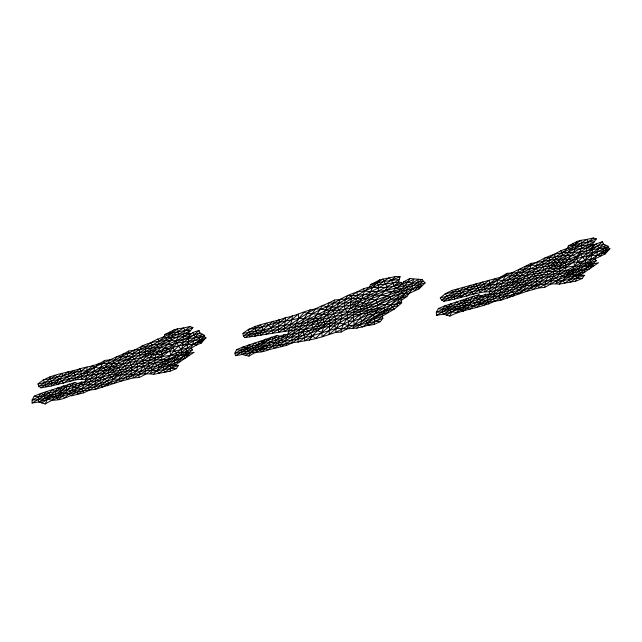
<?xml version="1.0" encoding="UTF-8"?>
<svg xmlns="http://www.w3.org/2000/svg" width="642" height="642" viewBox="0 0 642 642"><rect width="100%" height="100%" fill="white"/><g stroke="black" fill="none" stroke-linecap="round" stroke-linejoin="round"><path stroke-width="0.96" d="M443.325 314.171L454.825 307.237L459.399 303.714L464.495 301.058L475.505 298.097L485.641 294.253C499.62 294.75 512.798 289.149 526.103 285.61C537.177 285.225 548.348 283.186 559.399 284.141L568.138 274.07L573.097 271.084L584.252 265.997L594.885 258.878L605.029 254.072L609.9 248.759L608.367 247.627L608.054 246.255L591.451 255.235L586.844 256.591L582.27 257.017L572.295 260.179C558.636 257.089 544.681 261.471 531.151 263.364C529.907 278.211 514.579 284.936 505.174 294.373C489.597 307.975 467.512 307.109 449.873 316.073L443.325 314.171L436.44 315.358L436.351 312.357L438.366 308.553L444.914 305.833L473.306 296.331L478.956 294.822L481.251 296.058L488.321 297.11L499.051 295.978L519.105 290.096L523.864 289.967L538.815 285.04L551.39 278.62L556.542 277.665L568.138 274.07L572.279 273.813L588.257 266.855L594.083 265.676L598.553 262.73L584.252 265.997L574.542 266.093L553.966 269.006L547.032 271.526L526.464 275.651L512.806 281.974L494.565 293.587L481.797 300.175L451.759 311.86L443.325 314.171L442.515 311.747L442.627 309.219L444.914 305.833L447.755 306.932L459.399 303.714L471.613 301.804L489.172 294.566L514.322 278.885L535.974 268.476L562.729 252.571L576.356 246.303L586.852 239.394L593.32 237.997L596.346 238.904L592.253 244.594L579.646 252.137L564.286 259.007L553.364 264.961L547.032 271.526L507.397 297.992L500.495 300.344L488.113 302.238L473.9 305.728L461.582 309.877L456.47 312.59L451.759 311.86L449.368 310.471L448.301 308.738L447.755 306.932L450.989 303.778L454.825 307.237L455.467 308.882L459.431 308.706L471.613 301.804L478.956 294.822M50.108 376.525L50.084 378.924L51.537 380.834L51.986 383.017L51.167 386.011L40.936 387.832L38.849 386.34L37.998 384.004C49.594 373.732 66.198 373.54 80.354 368.588C88.676 366.542 97.464 365.458 104.694 360.443C109.742 359.584 114.83 360.242 119.91 360.01C149.193 361.887 173.147 341.424 199.911 332.917L204.244 335.236L204.485 336.673L205.978 337.869L201.106 343.213C191.348 346.271 184.439 354.384 174.817 357.787C165.484 360.138 159.36 367.272 153.566 374.31C133.151 371.309 114.501 382.768 94.976 386.773C86.164 388.201 76.807 388.731 69.192 393.939C60.797 396.427 52.692 399.493 45.149 404.003L38.897 401.916L32.1 403.024L32.14 399.974L34.195 396.17L40.751 393.45L74.817 382.52C96.822 390.408 120.343 376.878 137.412 363.484C156.094 354.697 175.386 342.154 196.974 344.866L199.975 339.778L204.485 336.673C195.007 337.652 185.578 338.872 176.125 340.733C164.504 340.372 152.515 340.758 141.922 346.134C121.635 357.297 100.152 366.245 81.004 379.446L76.117 379.751L51.167 386.011L56.544 382.72L62.515 380.65L75.587 377.713L87.039 375.418L108.137 373.018L132.156 367.168L148.663 365.836L176.791 352.691L187.528 344.345L204.244 335.236M608.054 246.255L603.48 244.12L597.814 245.974L591.547 248.374L576.668 256.487L568.475 259.376L555.892 265.852L549.913 268.147L532.595 272.24L528.406 271.943L507.068 273.315L505.406 275.867L489.637 283.852L483.924 283.997L476.998 286.099L471.934 286.854L470.281 285.305L461.646 292.64L459.576 295.818L460.659 297.631C467.191 291.267 475.369 287.407 482.591 282.015C484.614 284.775 485.545 288.547 484.702 291.893L489.22 291.757C501.948 282.673 515.735 275.274 529.995 268.886C543.317 263.38 553.452 252.282 567.416 248.438C575.376 250.821 583.514 246.953 591.547 248.374L592.534 249.826C592.197 255.131 590.616 260.026 589.035 265.002L591.21 267.834L593.529 263.228L596.306 260.644L594.885 258.878C587.655 258.453 581.034 263.076 573.788 261.912C567.664 265.13 560.129 267.658 553.364 264.961L535.974 268.476L519.057 269.383L505.406 275.867L452.201 290.385L445.275 293.715L440.284 297.848L441.455 299.95L443.839 301.242C457.682 299.14 470.979 293.948 484.702 291.893L496.515 284.093L510.462 276.084L524.426 269.399L531.143 265.106L545.058 257.859L553.717 254.376L562.729 252.571L579.646 252.137L598.793 248.534L602.958 248.687L608.367 247.627L585.994 262.875L566.701 272.441L557.721 280.121L555.972 283.387L562.857 280.594L568.66 277.175L572.279 273.813L573.097 271.084C560.835 275.274 547.827 272.962 535.396 276.116C523.888 278.419 511.417 282.328 504.307 292.254L507.397 297.992L526.119 291.508L538.967 287.881L544.625 287.455L550.884 283.892L551.39 278.62L553.765 276.309C551.647 267.056 561.044 261.15 562.729 252.571L567.416 248.438L574.662 244.771L580.849 240.341L586.852 239.394L588.553 241.809L594.075 241.938L566.709 255.452L554.207 262.377L521.553 286.645L519.105 290.096L515.815 288.691L512.356 284.815L512.806 281.974L519.057 269.383L531.151 263.364M507.068 273.315L500.776 276.943L497.927 279.84L491.018 284.887C489.421 290.144 489.702 295.85 486.451 300.512L476.34 307.358C464.503 300.055 450.973 312.02 438.366 308.553M245.405 355.339C260.7 346.704 278.716 343.51 293.402 333.479C309.917 322.798 327.203 312.237 347.499 311.892C360.122 295.649 383.892 295.713 398.562 282.103L400.094 276.71L395.729 276.477L388.851 277.938L378.644 284.96L364.552 290.995L337.066 307.341L307.414 321.963L282.913 337.259L270.226 342.226L257.707 344.577L246.022 347.924L242.973 347.001L241.007 350.115L241.191 352.346L242.219 354.504C250.645 351.166 259.817 353.854 268.204 349.874C272.794 345.268 278.845 342.676 285.056 341.079C302.767 339.273 319.588 333.551 336.392 328.311C352.651 329.715 370.025 328.174 382.375 316.113L382.431 313.737C391.331 301.868 405.68 294.758 419.074 288.892L425.092 282.929L422.035 279.559L409.781 278.532L403.473 281.886L401.996 284.558L395.793 288.394L388.161 295.593L367.2 308.24L353.461 314.692L334.554 325.743L322.204 336.785C298.04 344.353 271.02 341.945 248.984 356.117L242.219 354.504L235.437 355.668L234.94 353.132L236.529 349.689L242.973 347.001L277.119 335.469C300.135 341.913 323.841 328.808 341.785 315.174C356.864 308 372.304 301.13 388.161 295.593C398.891 289.542 411.594 290.69 422.436 285.289C415.23 283.836 407.911 287.239 400.969 289.004C388.145 292.969 374.856 296.106 363.155 302.904C351.84 309.155 338.414 311.346 325.703 310.078C311.539 305.6 299.373 315.591 285.626 317.63C271.51 323.231 254.898 323.456 242.965 333.431L243.366 335.902L244.939 337.644C263.364 334.859 281.669 331.529 300.191 329.458C316.137 329.065 332.444 317.774 348.02 325.807C359.833 324.675 371.822 323.44 382.825 318.247L382.375 316.113L394.461 309.019L401.852 302.823L390.817 304.998L384.237 307.991L373.933 314.363L341.103 332.042L335.573 332.436L322.204 336.785L321.762 332.331L324.764 324.491L324.041 321.634L322.653 319.291L319.491 318.384L308.112 319.074L298.795 318.392L274.351 323.375L261.792 327.227L248.213 329.346L250.035 334.209L249.762 336.785C269.584 324.202 294.501 324.635 317.092 321.257C326.947 317.613 337.403 315.495 347.86 314.716C360.435 315.912 372.312 311.346 384.237 307.991L385.617 304.613L390.858 299.373L407.197 289.654L422.035 279.559M567.416 248.438L568.379 245.854L577.503 241.312L580.849 240.341C585.335 253.67 569.687 262.875 560.145 268.525C545.315 274.599 532.025 283.788 519.538 293.659L514.515 293.595L506.883 288.723C506.739 282.857 509.331 277.456 512.436 272.633M248.984 356.117L250.42 352.322L254.144 349.392L253.365 347.9L249.016 344.89L246.022 347.924L234.94 353.132C242.845 352.867 250.268 349.537 258.1 349.2L260.267 350.275L263.076 347.828L268.204 349.874L286.637 345.372L292.463 342.788L291.885 340.083L292.166 336.922L294.678 330.205L295.85 323.833L298.795 318.392L298.313 314.211L284.406 325.751L272.545 332.973L271.446 327.428L274.351 323.375L273.099 321.225L263.22 329.659L260.331 333.054L260.58 335.357C268.557 328.873 277.842 324.322 285.626 317.63L283.997 331.617C297.936 322.621 311.739 313.055 327.115 306.675C339.161 300.544 350.484 291.677 364.552 290.995L369.688 286.99L370.458 284.575L375.121 282.336L378.644 284.96L378.242 291.139L366.726 303.778L367.352 312.638L368.203 314.789L362.361 320.783L356.832 328.375M409.781 278.532C403.513 291.107 388.9 297.214 377.881 304.974L376.605 308.441L377.729 309.982L373.933 314.363L373.796 317.3L374.88 321.337L373.965 324.459L368.564 325.526L365.828 321.096L362.361 320.783L360.138 318.528L360.194 309.38L360.868 306.675L369.214 294.782L372.488 287.648L379.55 279.944L388.851 277.938L391.604 280.265L392.551 283.09L395.793 288.394L400.969 289.004L402.59 290.393L412.132 283.138L418.415 279.238L417.605 282.536L418.913 284.631L417.573 287.447L414.876 290.433L412.373 288.972C400.768 296.026 389.397 303.65 376.605 308.441C366.999 312.1 357.498 318.617 352.779 327.934L388.579 310.311L396.347 303.827L406.9 296.476L412.373 288.972L423.182 281.34C403.593 284.446 384.951 294.052 364.552 290.995L363.428 288.756L356.318 292.262L351.864 295.753L332.066 307.237L301.571 322.685L288.731 331.256L286.934 337.475L285.056 341.079L274.503 348.189L272.473 346.295C260.339 342.9 248.743 351.993 236.529 349.689M38.897 401.916L50.533 394.974L55.188 391.403L60.316 388.715L71.294 385.818L81.494 382.022L85.033 382.159L99.695 380.465L116.764 375.353L150.525 350.845L163.1 344.008L190.61 330.55L185.097 330.413L183.435 327.958L177.409 328.905C168.509 337.499 154.923 337.612 146.232 346.375L144.988 354.384L145.967 356.687L149.827 357.658L155.597 357.698L170.692 355.243L180.354 355.195L194.125 352.273L189.615 355.203L183.829 356.366L167.361 363.364L163.389 363.484L151.055 367.561L145.75 371.148L133.207 377.929L138.8 377.52C138.752 371.228 145.116 366.59 142.869 360.17C155.581 343.823 181.309 344.81 192.897 327.508L189.888 326.593L183.435 327.958L172.907 334.859L159.344 341.038L132.493 356.671L110.641 366.831L80.098 384.582L67.298 389.606L55.188 391.403L43.56 394.565L40.751 393.45L38.424 396.86L38.231 399.428L38.897 401.916C61.335 395.416 83.484 386.917 102.961 373.7C121.755 359.512 145.702 360.716 167.859 359.287L168.766 360.306L154.578 363.444L149.281 362.987L137.412 363.484L118.786 367.722C110.32 363.942 100.433 371.477 92.568 365.852L86.887 370.731L81.165 371.06L69.505 373.492L68.148 371.694L58.992 379.326L45.959 386.733L45.734 384.317L43.142 379.807L50.084 378.924L63.566 375.666L67.394 376.758L69.785 381.629L86.887 370.731L116.531 356.832L132.493 356.671L137.412 363.484L137.797 366.462L136.537 370.594L133.343 375.016L133.207 377.929L120.544 381.332L95.16 389.421L83.131 390.85L69.192 393.939C57.555 389.935 45.959 399.22 34.195 396.17M594.885 258.878L596.948 255.275L597.172 251.873L598.793 248.534L603.48 244.12L602.389 241.729L596.009 243.928L591.547 248.374L594.34 244.915L592.253 244.594L576.356 246.303L573.057 243.663M354.24 324.724L353.269 317.3L354.079 309.701L361.911 298.402L364.552 290.995M412.373 288.972L412.132 283.138L413.825 279.254C400.592 286.284 384.446 288.924 369.688 286.99L363.428 288.756M138.8 377.52C149.851 373.427 157.049 363.581 167.859 359.287L170.692 355.243L169.833 350.909L168.653 348.742L160.532 347.587L156.463 347.458L134.411 350.107L132.493 356.671C126.643 361.855 120.423 367.152 113.032 369.776C108.498 373.227 102.688 375.361 99.695 380.465L101.974 387.27L109.22 383.041L113.947 383.346C126.739 373.283 140.269 363.573 155.597 357.698C161.519 354.793 167.506 349.962 174.439 351.086C179.961 350.026 185.369 347.98 191.051 348.036C193.908 342.78 193.483 336.015 199.911 332.917L198.988 330.445L192.616 332.588L188.082 336.962C180.097 335.565 171.992 339.361 164.095 336.962L159.344 341.038C156.881 349.978 147.861 356.101 148.663 365.836C142.572 371.975 133.263 373.492 126.98 379.599C124.034 374.623 129.339 367.152 122.598 363.974C114.581 363.019 106.323 363.187 98.33 363.902L94.984 367.304L76.117 379.751L74.705 375.297L74.135 370.282L69.505 373.492L63.566 375.666L61.784 373.636L56.977 377.44L40.936 387.832M255.187 326.136L255.002 328.6L256.11 330.742L255.957 333.262L254.657 336.36L260.331 333.054L265.997 331.489L301.146 325.967L311.747 324.884L335.774 319.21L346.881 318.544L353.269 317.3L359.873 314.684L377.881 304.974L390.858 299.373L400.03 298.602L406.9 296.476M191.051 348.036L192.44 349.826L189.567 352.482L182.151 352.073L176.791 352.691L174.817 357.787L174.199 363.212L174.929 365.113L178.484 365.37L176.261 368.652L169.913 371.285L153.566 374.31M390.858 299.373L390.039 297.439L388.161 295.593L363.685 294.582L351.864 295.753L350.532 302.47L350.636 308.256L354.079 309.701C366.71 310.327 378.122 302.454 390.817 304.998L392.27 307.317L394.461 309.019L388.579 310.311L388.354 312.365C378.668 314.516 370.538 321.385 362.489 326.979L359.6 325.004M134.411 350.107L128.705 351.07L122.903 354.183L117.911 363.284L113.032 369.776C94.695 370.611 76.55 374.077 58.992 379.326L56.544 382.72L57.347 384.686C64.288 378.226 72.819 374.214 80.354 368.588L81.711 376.509L81.004 379.446L85.378 379.406L102.399 376.918L121.426 372.119L131.819 370.322L140.205 371.389L152.018 370.193L157.049 370.747L158.927 373.283C167.289 366.566 178.452 362.85 185.129 354.28C186.894 349.128 188.098 344.008 188.868 338.559L188.082 336.962L190.851 333.567L188.788 333.206L172.907 334.859L171.302 337.804L170.652 340.685L161.792 351.463L161.72 359.672L163.389 363.484M56.544 382.72L51.986 383.017L38.849 386.34L55.597 375.466L58.992 379.326L62.515 380.65L63.205 383.386L86.887 367.031L86.887 370.731L87.818 372.368C85.739 377.865 85.217 383.852 81.775 388.779C71.752 395.921 57.106 403.906 45.02 398.225L43.56 394.565L46.834 391.387L50.533 394.974L51.079 396.692L41.834 402.999M544.625 287.455L545.636 281.365L548.148 276.614L547.032 271.526C541.551 269.094 541.84 262.024 545.058 257.859C555.547 257.683 566.051 253.478 576.668 256.487L576.604 258.493L578.322 262.121L580.721 263.485L585.994 262.875L593.529 263.228L589.035 265.002L588.257 266.855L584.573 269.977L564.751 283.122L559.399 284.141M549.488 258.028L548.741 265.948L549.913 268.147L553.966 269.006L565.201 262.963L572.295 260.179L573.788 261.912L574.542 266.093L572.134 270.025L553.484 271.622L547.032 271.526M609.9 248.759L603.897 250.693L580.448 254.449L573.788 261.912L565.498 267.746L559.968 271.181L548.148 276.614L541.647 280.971L538.815 285.04L538.967 287.881L556.542 277.665L559.535 274.03L559.976 266.069L561.919 262.634L570.658 249.12L577.503 241.312M128.705 351.07L126.867 356.832L122.598 363.974M353.269 317.3L348.758 321.49L347.426 328.672M43.56 394.565L32.14 399.974C46.144 399.934 59.449 393.987 69.167 384.004L73.894 387.262L81.775 388.779L102.399 376.918L105.111 367.288L109.918 359.921M537.274 262L535.974 268.476L532.595 272.24L526.464 275.651L505.406 275.867C501.298 281.862 501.45 289.357 499.051 295.978L500.495 300.344L542.963 267.096L561.686 255.588L588.553 241.809L596.346 238.904M274.351 323.375L279.262 319.58C279.655 323.817 277.216 327.733 278.756 331.994C293.346 323.247 306.491 312.148 322.38 305.64L327.115 306.675L337.066 307.341L339.096 309.837L341.785 315.174C342.098 321.69 335.83 326.064 335.573 332.436L348.02 325.807L359.873 314.684M456.47 312.59L459.431 308.706L461.582 309.877L464.399 307.358L469.856 309.275C484.654 296.002 507.011 299.79 523.864 289.967L526.119 291.508L536.03 284.422L536.744 278.323L532.595 272.24M205.978 337.869C191.942 342.282 181.919 354.496 167.859 359.287L174.817 357.787L167.361 363.364L152.018 370.193L150.156 373.54L157.049 370.747L164.023 369.607L180.354 355.195L182.151 352.073L181.156 349.521C184.727 343.647 181.534 336.344 185.097 330.413L189.888 326.593M377.881 304.974L375.811 300.039C362.313 297.142 348.173 298.795 334.594 300.039C328.832 320.141 308.008 330.799 292.463 342.788M341.103 332.042C341.135 324.539 349.168 319.443 347.499 311.892C342.009 307.719 344.569 300.191 347.731 295.408L351.864 295.753M452.201 290.385L452.321 292.656L454.03 294.365L454.809 296.307L454.351 299.108C473.676 287.672 497.229 288.571 518.551 283.347C529.778 279.045 541.8 277.015 553.765 276.309C564.43 271.526 575.16 266.446 585.143 260.419L586.844 256.591L586.539 247.972L587.157 245.252L588.553 241.809L593.32 237.997M145.06 374.085L145.622 368.741L142.949 366.518L130.856 373.973L120.544 381.332L118.618 379.286L114.099 378.989L111.331 377.231L109.3 375.305L108.137 373.018L108.907 370.009L116.531 356.832L122.903 354.183L128.392 353.052L133.384 353.606L150.525 350.845L161.792 351.463M145.622 368.741L151.055 367.561L154.578 363.444L155.854 354.785L158.036 351.222L167.209 337.652L174.054 329.884L177.409 328.905C181.814 340.34 169.095 348.582 161.423 354.464L151.921 354.464L149.546 353.469L132.493 356.671M107.439 385.802L109.22 383.041L114.099 378.989L116.764 375.353L130.856 373.973L132.156 367.168L128.841 360.427M169.913 371.285L170.668 368.532L170.371 366.092L168.589 365.202L167.361 363.364L168.766 360.306M377.729 309.982L360.138 318.528L353.71 320.96L348.758 321.49L336.392 328.311L334.554 325.743L335.774 319.21L333.912 313.986L333.551 310.88L337.066 307.341L340.429 299.052M489.22 291.757C503.48 289.486 517.372 285.963 531.303 282.199C541.696 280.514 552.393 280.939 562.857 280.594L564.751 283.122L575.713 281.172L576.516 278.363L575.898 276.124L572.279 273.813L557.721 280.121L550.884 283.892M242.219 354.504L262.714 341.897L265.563 339.104L268.268 340.356L270.226 342.226L277.946 343.35L281.084 346.423C291.99 339.466 307.743 334.322 308.112 319.074L315.808 308.65M580.721 263.485L578.835 268.621L579.116 273.596L580.232 275.266L584.413 275.266L582.061 278.58L575.713 281.172M553.364 264.961L555.258 259.633L555.691 256.583L553.717 254.376M288.731 331.256L291.805 320.125L292.375 315.76L278.171 326.601L266.221 334.33L265.997 331.489L263.22 329.659L260.556 325.189L243.366 335.902L250.035 334.209L260.331 333.054M523.864 289.967L526.103 285.61L526.095 283.331L522.805 279.447C514.579 276.542 506.089 282.143 497.927 279.84L493.457 296.612L494.099 301.636M164.095 336.962L164.962 334.45L174.054 329.884M255.259 352.819L258.1 349.2L259.095 346.487L268.268 340.356L271.381 337.114L276.758 339.875L285.056 341.079C301.25 330.574 322.453 323.143 328.808 302.96L334.594 300.039M149.546 353.469L152.379 344.987L150.517 342.772M459.431 308.706L460.474 305.953L469.984 299.621L473.306 296.331L478.194 299.421L486.451 300.512L506.883 288.723M51.753 400.576L54.955 396.604L56.143 393.747L55.188 391.403L52.355 389.742L48.912 393.337L32.1 403.024M94.984 367.304L88.901 384.775L88.957 390.44L83.58 392.856L71.238 395.897L69.192 393.939L70.845 390.721L77.104 383.772M263.076 347.828L264.071 345.597L264.031 343.446L262.714 341.897L259.617 341.392L257.707 344.577L259.095 346.487L254.144 349.392M449.873 316.073L451.759 311.86L460.474 305.953L459.399 303.714L456.494 302.117L453.116 305.672L436.44 315.358M586.844 256.591L598.793 248.534L605.968 245.324L602.958 248.687L603.897 250.693L600.888 255.701L591.451 255.235L585.143 260.419L585.994 262.875L584.252 265.997L569.855 279.406L562.857 280.594M464.399 307.358L465.434 305.07L465.578 302.775L464.495 301.058L461.598 300.392L459.399 303.714M337.066 307.341L354.697 304.493L357.835 294.83L356.318 292.262M334.554 325.743C317.445 327.5 301.379 333.968 284.085 334.723L282.913 337.259L277.946 343.35M473.9 305.728L475.329 302.719L481.251 296.058M51.079 396.692L54.955 396.604L56.921 397.912L59.883 395.312L61.046 392.936L61.311 390.521L60.316 388.715L57.467 388.017L55.188 391.403M45.149 404.003L47.275 399.693M272.473 346.295L274.078 343.077L279.639 336.585L284.085 334.723M485.641 294.253L484.397 296.684L479.357 302.743L475.329 302.719L471.613 301.804L469.984 299.621L467.528 298.209L464.495 301.058M81.494 382.022L80.098 384.582L74.721 390.93L70.845 390.721L67.298 389.606L65.789 387.311L63.398 385.85L60.316 388.715M277.119 335.469C270.796 340.027 268.3 347.844 261.511 351.8L260.267 350.275M512.966 296.339L514.515 293.595M471.613 301.804L467.232 308.088L463.026 311.37L461.582 309.877M118.618 379.286L121.234 374.84L121.426 372.119L118.786 367.722L100.417 383.041L88.957 390.44M440.284 297.848L461.646 292.64L470.137 289.895L471.934 286.854L476.324 283.796L479.67 292.214L491.018 284.887L517.067 281.605L521.36 275.354L525.429 266.582L531.143 265.106L536.624 265.491L554.207 262.377L565.201 262.963L574.213 252.089L574.598 249.265L576.356 246.303M74.817 382.52C68.036 387.174 65.107 395.255 58.109 399.565L56.921 397.912M67.394 376.758L69.505 373.492M310.383 309.38C302.968 318.93 297.487 330.148 298.105 342.29C314.331 331.352 327.942 317.1 344.184 306.194C360.21 294.116 380.794 289.887 395.729 276.477M104.694 360.443C99.197 368.388 93.724 379.671 95.16 389.421C110.777 379.302 123.689 365.603 139.298 355.419C156.383 344.73 174.439 335.453 192.897 327.508M368.203 314.789C378.908 314.708 387.92 307.598 398.289 305.64L396.347 303.827L400.03 298.602L405.624 293.081L407.197 289.654L407.132 287.054L405.23 285.546L401.996 284.558L401.619 282.504L398.562 282.103L378.644 284.96M390.817 304.998L396.459 298.755L402.59 290.393M309.324 340.244C318.392 326.971 332.596 318.769 345.083 309.131C361.165 295.834 382.287 291.58 398.995 279.447L383.836 281.493L370.458 284.575M373.965 324.459L380.337 321.658L382.825 318.247M305.488 329.089C310.11 330.823 311.37 336.215 315.768 338.262C326.497 327.348 339.706 318.873 353.421 312.213C367.063 307.245 379.526 298.763 387.832 286.733L385.537 284.245L382.937 278.941L376.79 283.363L369.688 286.99M298.795 318.392L304.059 312.389C311.675 314.604 319.604 313.561 327.227 314.973L333.551 310.88M170.692 355.243C177.545 344.088 189.719 339.096 198.988 330.445M574.542 266.093C581.572 255.412 593.385 250.34 602.389 241.729M157.049 370.747L163.068 367.176L167.361 363.364M366.959 323.263L373.796 317.3L384.566 310.351L388.579 310.311M69.192 393.939L64.866 397.599L59.883 395.312M336.392 328.311L329.089 334.482L329.94 320.286L327.227 314.973M559.535 274.03L565.145 277.071L568.66 277.175L570.393 282.183L594.083 265.676L589.035 265.002M365.828 321.096L373.933 314.363M154.578 363.444L159.697 366.975L163.068 367.176L164.585 372.32L189.615 355.203L185.129 354.28L187.199 356.928L189.567 352.482L185.129 354.28M572.279 273.813L578.835 268.621L572.134 270.025L573.097 271.084M443.839 301.242L459.311 291.035L463.893 287.311L465.956 289.165L470.137 289.895L491.018 284.887L489.637 283.852L489.172 280.353L466.622 296.187L465.562 293.659L461.646 292.64L457.714 289.205L441.455 299.95L454.809 296.307L459.576 295.818M538.815 285.04L532.667 289.686C529.883 286.789 531.913 282.905 530.765 279.543L526.464 275.651M182.874 345.557L195.056 337.371L202.254 334.209L199.124 337.652L199.975 339.778L203.715 339.947L193.017 344.409M99.695 380.465L94.454 384.237L77.939 394.003L74.721 390.93M504.307 292.254L483.065 305.391L479.357 302.743M244.939 337.644L261.792 327.227L266.679 323.311L268.388 325.502L271.446 327.428M85.378 379.406C100.264 368.813 116.964 361.414 133.384 353.606C144.611 344.979 159.296 342.226 173.051 345.051L172.987 347.218L174.439 351.086L176.791 352.691M312.453 335.886L304.509 340.854L304.725 337.66L303.096 332.516M446.399 315.174L451.759 311.86M536.03 284.422L541.647 280.971L542.458 277.456L541.712 274.832L535.974 268.476M258.1 349.2L270.226 342.226M54.955 396.604L67.298 389.606M235.437 355.668L251.463 346.536L254.529 343.165L257.707 344.577M142.949 366.518C155.203 360.17 168.493 354.545 176.879 343.021L199.975 339.778M375.121 282.336L379.55 279.944M461.646 292.64L448.975 299.991L448.429 297.768L445.275 293.715L459.311 291.035L471.934 286.854M394.124 285.891L401.619 282.504M447.755 306.932L436.351 312.357L442.515 311.747L455.467 308.882M391.604 280.265L400.094 276.71M164.023 369.607L170.668 368.532L178.484 365.37M596.948 255.275L607.653 250.813L603.897 250.693M586.539 247.972L594.34 244.915M569.855 279.406L576.516 278.363L584.413 275.266M183.147 336.56L190.851 333.567M374.398 319.21L382.375 316.113M409.46 293.282C390.906 291.612 375.345 308.842 356.767 306.017L354.697 304.493M279.639 336.585L262.714 341.897M163.068 367.176L180.314 361.326L180.033 359.472L185.209 358.388L183.829 356.366L180.354 355.195M185.442 352.281L192.44 349.826M589.284 263.108L596.306 260.644M568.66 277.175L585.031 271.759L584.573 269.977L578.988 271.157M418.913 284.631L425.092 282.929M396.347 303.827L401.555 302.438L401.579 300.199L400.03 298.602M37.998 384.004L58.992 379.326M242.965 333.431L263.22 329.659M584.573 269.977L589.701 268.854L588.257 266.855L584.252 265.997M170.371 366.092L174.929 365.113M575.898 276.124L580.232 275.266M174.496 360.555L180.033 359.472M164.962 334.45L185.097 330.413M568.379 245.854L588.553 241.809M202.078 341.849L198.94 342.082L201.106 343.213M606.008 252.707L602.894 252.924L605.029 254.072M420.398 287.391L417.573 287.447L419.074 288.892M170.668 368.532L176.261 368.652M576.516 278.363L582.061 278.58M403.473 281.886L408.312 282.079L412.132 283.138M347.499 311.892C360.002 313.713 371.854 308.056 384.237 307.991L384.566 310.351M146.232 346.375L141.922 346.134C138.76 350.251 137.677 357.129 142.869 360.17M374.88 321.337L380.337 321.658M384.791 290.85L397.422 292.158L400.335 293.579M366.726 303.778L359.729 301.86L355.933 301.772L344.417 303.112L328.808 302.96L322.38 305.64L314.387 318.408L311.747 324.884C312.798 329.619 317.87 330.799 321.762 332.331M497.927 279.84L494.934 279.093C488.658 285.401 480.176 288.651 473.298 294.285L470.137 289.895M130.856 373.973L133.343 375.016M553.765 276.309L556.542 277.665L557.721 280.121M250.42 352.322L248.037 351.005L246.022 347.924M548.148 276.614L551.39 278.62M169.624 332.243L172.907 334.859M148.663 365.836L151.055 367.561L152.018 370.193M109.22 383.041L102.399 376.918M560.731 250.597L562.729 252.571M486.451 300.512L488.113 302.238L488.819 304.099M521.553 286.645L517.067 281.605M157.539 339.048L159.344 341.038M596.009 243.928L597.814 245.974L598.793 248.534M568.138 274.07C564.695 271.261 566.292 266.607 565.201 262.963M585.143 260.419L580.448 254.449L579.646 252.137M192.616 332.588L194.269 334.707L195.056 337.371M181.156 349.521L178.364 345.869L176.125 340.733M116.764 375.353L113.032 369.776M81.775 388.779L83.58 392.856M346.881 318.544L348.758 321.49M285.056 341.079L286.38 343.237L286.637 345.372M320.366 327.693L317.092 321.257"/></g></svg>
